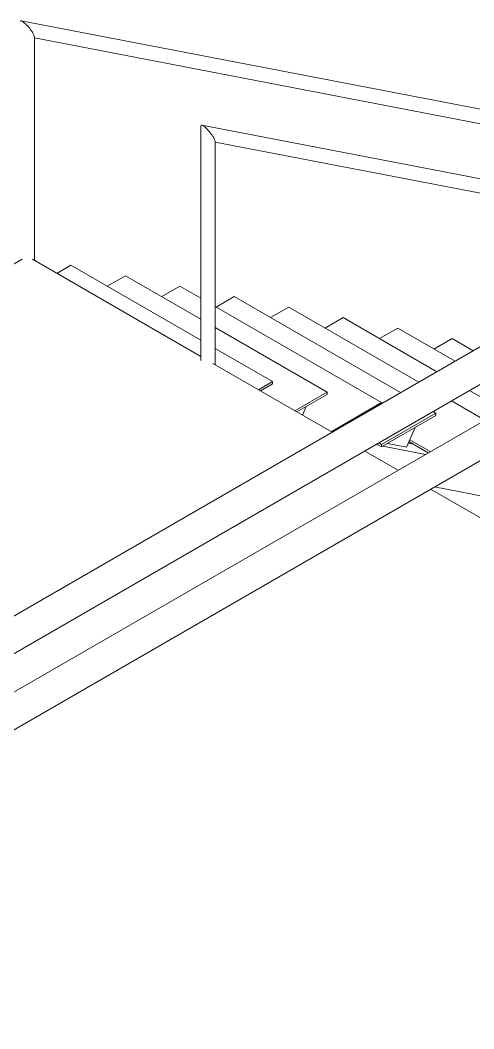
# Model space of a CAD drawing. Header units: millimetres. Extents: x -312439 to 477422, y -331570 to 212570.
# Drawn here: x 412409 to 413384, y 92585 to 94751 of the extents above; entities that cross this region are included whole.
import ezdxf

# ---------------------------------------------------------------- set-up
doc = ezdxf.new("R2010")
doc.units = ezdxf.units.MM

msp = doc.modelspace()

# ---------------------------------------------------------------- linework, layer by layer
at = {"color": 0, "linetype": 'Continuous', "lineweight": 0, "extrusion": (1.25969e-16, 0.816497, 0.57735)}
for p, q in [((413891.086, 94465.086), (412411.304, 94749.87)), ((412439.942, 94715.195), (412439.942, 94235.272)), ((413896.873, 94432.788), (412439.942, 94713.174)), ((412797.22, 94524.276), (412797.22, 94020.158)), ((414278.987, 94241.131), (412799.205, 94525.915)), ((412827.843, 94491.241), (412827.843, 94011.318)), ((414034.544, 94256.99), (412827.843, 94489.22)), ((407825.453, 91588.776), (412413.804, 94237.861)), ((412435.457, 94237.861), (412797.22, 94028.998)), ((412488.119, 94207.457), (412518.433, 94224.96)), ((412518.433, 94224.96), (412797.22, 94064.002)), ((412596.385, 94179.954), (412635.361, 94202.457)), ((412635.361, 94202.457), (412797.22, 94109.008)), ((412713.314, 94157.451), (412752.29, 94179.954)), ((412752.29, 94179.954), (412797.22, 94154.013)), ((413581.037, 94155.97), (411979.506, 93231.326)), ((412830.242, 94134.948), (412869.218, 94157.451)), ((412869.218, 94157.451), (413226.41, 93951.226)), ((412827.843, 94136.333), (413185.357, 93929.922)), ((412947.17, 94112.445), (412986.146, 94134.948)), ((412986.146, 94134.948), (413265.386, 93973.729)), ((413064.098, 94089.943), (413103.074, 94112.445)), ((413103.074, 94112.445), (413304.362, 93996.232)), ((413616.039, 94095.346), (411758.64, 93022.976)), ((412827.843, 94091.328), (413068.429, 93952.425)), ((413181.027, 94067.44), (413220.003, 94089.943)), ((413220.003, 94089.943), (413343.338, 94018.735)), ((413297.955, 94044.937), (413336.931, 94067.44)), ((413336.931, 94067.44), (413382.314, 94041.238)), ((412827.843, 94046.322), (412951.501, 93974.928)), ((412091.651, 93132.552), (413631.366, 94021.507)), ((412823.358, 94013.907), (413079.167, 93866.215)), ((412951.501, 93974.928), (412921.186, 93957.426)), ((412925.517, 93954.925), (412951.501, 93969.927)), ((412951.501, 93969.927), (412951.501, 93974.928)), ((411912.581, 92948.333), (413650.461, 93951.699)), ((413068.429, 93952.425), (412999.138, 93912.42)), ((413003.469, 93909.92), (413068.429, 93947.425)), ((413068.429, 93947.425), (413068.429, 93952.425)), ((413374.365, 93955.816), (413445.975, 93914.471)), ((413185.357, 93929.922), (413077.09, 93867.414)), ((413185.357, 93927.524), (413185.357, 93929.922)), ((413335.389, 93933.313), (413406.999, 93891.969)), ((413023.37, 93921.41), (413015.394, 93903.035)), ((413302.286, 93907.419), (413185.357, 93839.911)), ((413296.413, 93910.81), (413302.286, 93907.419)), ((413302.286, 93902.419), (413302.286, 93907.419)), ((413185.357, 93834.91), (413302.286, 93902.419)), ((413257.226, 93876.404), (413238.918, 93834.223)), ((413173.029, 93839.574), (413179.445, 93838.323)), ((413175.154, 93840.801), (413185.357, 93834.91)), ((413185.357, 93839.911), (413179.485, 93843.301)), ((413185.357, 93834.91), (413185.357, 93839.911)), ((413238.918, 93834.223), (413197.986, 93842.201)), ((413242.548, 93842.587), (413253.817, 93840.391)), ((413244.044, 93846.033), (413285.74, 93821.96)), ((413290.071, 93824.46), (413245.78, 93850.032)), ((413149.17, 93825.799), (413220.78, 93784.455)), ((413188.285, 93836.601), (413280.103, 93818.705)), ((413271.297, 93830.298), (413270.724, 93829.968)), ((413275.055, 93827.467), (413270.724, 93829.968)), ((413275.055, 93827.467), (413275.628, 93827.798)), ((413276.785, 93827.13), (413275.055, 93827.467)), ((413290.783, 93744.039), (413637.786, 93543.697)), ((413637.786, 93683.562), (413298.898, 93748.724))]:
    msp.add_line(p, q, dxfattribs=at)
at = {"color": 0, "linetype": 'Continuous', "lineweight": 0}
for centre, start_param, end_param in [((412424.631, 94731.713), 4.18441502, 6.54060951), ((412424.631, 94731.713), 3.39901685, 4.18441502), ((412812.531, 94507.758), 4.18441502, 6.54060951), ((412812.531, 94507.758), 3.39901685, 4.18441502)]:
    msp.add_ellipse(centre, major_axis=(-14.807, 17.928), ratio=0.21743086, start_param=start_param, end_param=end_param, dxfattribs=at)

doc.saveas('drawing.dxf')
